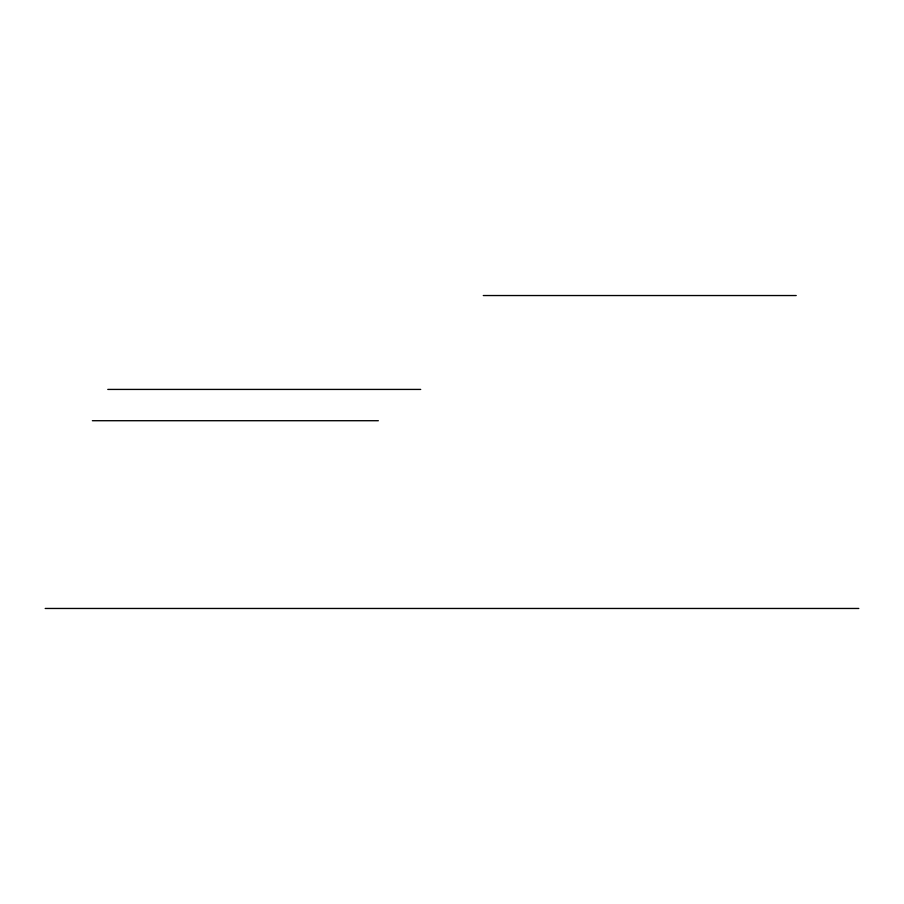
<?xml version="1.0" encoding="UTF-8"?>
<svg xmlns="http://www.w3.org/2000/svg" width="904" height="904" viewBox="0 0 904 904"><rect width="100%" height="100%" fill="white"/><g stroke="black" fill="none" stroke-linecap="round" stroke-linejoin="round"><path stroke-width="1.36" d="M483.29 295.54L796.221 295.54M107.779 389.421L420.71 389.421M92.366 420.71L378.347 420.71M45.2 608.46L858.8 608.46"/></g></svg>
